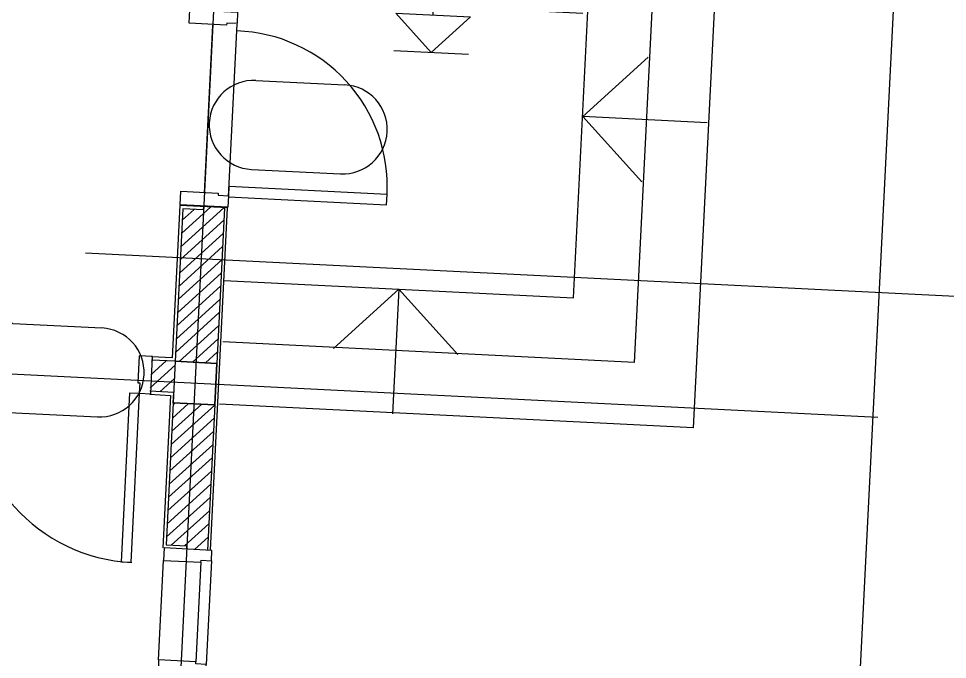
# Model space of a CAD drawing. Extents: x 549999 to 550212, y 1838161 to 1838467.
# Drawn here: x 550080.094 to 550084.565, y 1838347.748 to 1838350.833 of the extents above; entities that cross this region are included whole.
import ezdxf

# ---------------------------------------------------------------- set-up
doc = ezdxf.new("R2010")
doc.units = 0
for name, color, linetype in [('Level 13', 7, 'Continuous'), ('Level 14', 7, 'Continuous'), ('Level 18', 7, 'Continuous'), ('Level 24', 7, 'Continuous'), ('Level 25', 7, 'Continuous'), ('Level 33', 7, 'Continuous'), ('Level 36', 7, 'Continuous'), ('Level 4', 7, 'Continuous'), ('Level 5', 7, 'Continuous'), ('Level 6', 7, 'Continuous'), ('Level 7', 7, 'Continuous'), ('Level 8', 7, 'Continuous')]:
    doc.layers.add(name, color=color, linetype=linetype)

# ---------------------------------------------------------------- blocks, each defined once
blk = doc.blocks.new('CUADI1')
at = {"layer": 'Level 5'}
for p, q in [((-41, 90.62), (-36.5, 90.62)), ((-41, 9), (-41, 90.62)), ((-36.5, 90.62), (-36.5, 9)), ((-41, 9), (-46.5, 9)), ((-46.5, 9), (-46.5, -9)), ((-41, 4), (-41, 9)), ((-36.5, 9), (-41, 9)), ((47.5, 9), (42, 9)), ((42, 9), (42, 4)), ((47.5, -9), (47.5, 9)), ((-40, 4), (-41, 4)), ((-40, -9), (-40, 4)), ((42, 4), (41, 4)), ((41, 4), (41, -9)), ((-46.5, -9), (-40, -9)), ((41, -9), (47.5, -9))]:
    blk.add_line(p, q, dxfattribs=at)
blk.add_arc((-41.5, 9), 81.62, 0, 90, dxfattribs=at)
blk = doc.blocks.new('CUA_D4')
at = {"layer": 'Level 5'}
for p, q in [((-47, 11.5), (-40.5, 11.5)), ((-47, -11.5), (-47, 11.5)), ((-40.5, 11.5), (-40.5, -6.5)), ((40.5, 11.5), (47, 11.5)), ((40.5, -6.5), (40.5, 11.5)), ((47, 11.5), (47, -11.5)), ((-41.5, -6.5), (-41.5, -11.5)), ((-40.5, -6.5), (-41.5, -6.5)), ((41.5, -6.5), (40.5, -6.5)), ((41.5, -11.5), (41.5, -6.5)), ((-41.5, -11.5), (-47, -11.5)), ((-42, -11.5), (-42, -87.75)), ((-37, -11.5), (-41.5, -11.5)), ((-37, -11.5), (-41.5, -11.5)), ((-37, -87.75), (-37, -11.5)), ((47, -11.5), (41.5, -11.5)), ((-42, -87.75), (-37, -87.75))]:
    blk.add_line(p, q, dxfattribs=at)
blk.add_arc((-37, -12.75), 75, 270, 0.8586, dxfattribs=at)
blk = doc.blocks.new('SO2002')
at = {"layer": 'Level 7'}
for p, q in [((-95, 11.5), (-100, 11.5)), ((-100, 11.5), (-100, -11.5)), ((-95, 6.5), (-95, 11.5)), ((-95, 11.5), (-45, 11.5)), ((-40, 11.5), (-45, 11.5)), ((-45, 11.5), (-45, 6.5)), ((-40, 11.5), (40, 11.5)), ((-40, 6.5), (-40, 11.5)), ((45, 11.5), (40, 11.5)), ((40, 11.5), (40, 6.5)), ((45, 6.5), (45, 11.5)), ((45, 11.5), (95, 11.5)), ((100, 11.5), (95, 11.5)), ((95, 11.5), (95, 6.5)), ((100, -11.5), (100, 11.5)), ((-94, 6.5), (-95, 6.5)), ((-94, -11.5), (-94, 6.5)), ((-94, 6.5), (-46, 6.5)), ((-45, 6.5), (-46, 6.5)), ((-46, 6.5), (-46, -11.5)), ((-40, -11.5), (-40, 6.5)), ((40, 6.5), (-40, 6.5)), ((40, 6.5), (40, -11.5)), ((46, 6.5), (45, 6.5)), ((46, -11.5), (46, 6.5)), ((46, 6.5), (94, 6.5)), ((95, 6.5), (94, 6.5)), ((94, 6.5), (94, -11.5)), ((-100, -11.5), (-94, -11.5)), ((-46, -11.5), (-94, -11.5)), ((-46, -11.5), (-40, -11.5)), ((40, -11.5), (-40, -11.5)), ((40, -11.5), (46, -11.5)), ((94, -11.5), (46, -11.5)), ((94, -11.5), (100, -11.5))]:
    blk.add_line(p, q, dxfattribs=at)
blk = doc.blocks.new('FLOOR9')
at = {"layer": 'Level 8'}
for p, q in [((-11.49, -92.9), (-11.49, 125.6)), ((18.51, -122.9), (18.51, 125.6)), ((-11.49, -92.9), (-209.99, -92.9)), ((18.51, -122.9), (-209.99, -122.9))]:
    blk.add_line(p, q, dxfattribs=at)
blk = doc.blocks.new('SPOT_E')
at = {"layer": 'Level 24'}
for p, q in [((0, 0.2), (0, 0.3)), ((-0.1, 0.25), (0.8, 0.25)), ((0, 0), (-0.2, 0.2)), ((-0.2, 0.2), (0.2, 0.2)), ((0, 0), (-0.2, 0.2)), ((-0.2, 0.2), (0.2, 0.2)), ((0.2, 0.2), (0, 0)), ((0.2, 0.2), (0, 0)), ((-0.2, 0), (0.2, 0))]:
    blk.add_line(p, q, dxfattribs=at)
blk = doc.blocks.new('DOOR_T')
at = {"layer": 'Level 25'}
for p, q in [((-0.2381, 0.2381), (0.2381, 0.2381)), ((-0.2381, -0.2381), (0.2381, -0.2381))]:
    blk.add_line(p, q, dxfattribs=at)
for centre, start, end in [((-0.2381, 0), 90, 270), ((0.2381, 0), 270, 90)]:
    blk.add_arc(centre, 0.2381, start, end, dxfattribs=at)

msp = doc.modelspace()

# ---------------------------------------------------------------- linework, layer by layer
at = {"layer": 'Level 13'}
for p, q in [((550083.4086, 1838350.3317), (550082.8094, 1838350.3617)), ((550081.9242, 1838349.5298), (550081.8943, 1838348.9306))]:
    msp.add_line(p, q, dxfattribs=at)
at = {"layer": 'Level 14'}
for p, q in [((550080.8757, 1838349.7359), (550081.0818, 1838349.9224)), ((550080.8789, 1838349.7995), (550081.0182, 1838349.9256)), ((550080.8821, 1838349.863), (550080.9389, 1838349.9145)), ((550080.8725, 1838349.6724), (550081.0823, 1838349.8621)), ((550080.8694, 1838349.6088), (550081.0791, 1838349.7986)), ((550080.8662, 1838349.5452), (550081.0759, 1838349.735)), ((550080.863, 1838349.4817), (550081.0727, 1838349.6715)), ((550080.8598, 1838349.4181), (550081.0696, 1838349.6079)), ((550080.8567, 1838349.3546), (550081.0664, 1838349.5443)), ((550080.8535, 1838349.291), (550081.0632, 1838349.4808)), ((550080.8503, 1838349.2274), (550081.06, 1838349.4172)), ((550080.8673, 1838349.1822), (550081.0569, 1838349.3536)), ((550080.9309, 1838349.179), (550081.0537, 1838349.2901)), ((550080.9944, 1838349.1758), (550081.0505, 1838349.2265)), ((550080.7265, 1838349.0548), (550080.8471, 1838349.1639)), ((550080.7297, 1838349.1183), (550080.8038, 1838349.1853)), ((550080.7329, 1838349.1819), (550080.7402, 1838349.1885)), ((550080.7736, 1838349.0367), (550080.8439, 1838349.1003)), ((550080.8371, 1838349.0335), (550080.8408, 1838349.0368)), ((550080.8344, 1838348.9096), (550080.9118, 1838348.9797)), ((550080.8376, 1838348.9732), (550080.8483, 1838348.9829)), ((550080.8281, 1838348.7825), (550081.0378, 1838348.9723)), ((550080.8312, 1838348.8461), (550080.9754, 1838348.9765)), ((550080.8249, 1838348.719), (550081.0346, 1838348.9087)), ((550080.8217, 1838348.6554), (550081.0314, 1838348.8452)), ((550080.8185, 1838348.5918), (550081.0283, 1838348.7816)), ((550080.8153, 1838348.5283), (550081.0251, 1838348.718)), ((550080.8122, 1838348.4647), (550081.0219, 1838348.6545)), ((550080.809, 1838348.4012), (550081.0187, 1838348.5909)), ((550080.8058, 1838348.3376), (550081.0156, 1838348.5274)), ((550080.8291, 1838348.298), (550081.0124, 1838348.4638)), ((550080.8926, 1838348.2948), (550081.0092, 1838348.4002)), ((550080.9405, 1838348.2774), (550081.006, 1838348.3367))]:
    msp.add_line(p, q, dxfattribs=at)
at = {"layer": 'Level 18'}
for p, q in [((550081.7233, 1838364.6872), (550080.6624, 1838343.4657)), ((550080.4163, 1838349.7053), (550099.3198, 1838348.7603)), ((550070.1564, 1838349.6175), (550084.2295, 1838348.914))]:
    msp.add_line(p, q, dxfattribs=at)
at = {"layer": 'Level 33'}
for p, q in [((550082.8094, 1838350.3617), (550083.124, 1838350.6463)), ((550082.8094, 1838350.3617), (550083.094, 1838350.0471)), ((550081.9242, 1838349.5298), (550081.6096, 1838349.2452)), ((550081.9242, 1838349.5298), (550082.2089, 1838349.2152))]:
    msp.add_line(p, q, dxfattribs=at)
at = {"layer": 'Level 36'}
msp.add_line((550083.9538, 1838343.8397), (550085.0157, 1838365.0811), dxfattribs=at)
at = {"layer": 'Level 4'}
for p, q in [((550080.8706, 1838349.9329), (550080.8339, 1838349.1989)), ((550080.8848, 1838349.9172), (550080.8481, 1838349.1831)), ((550081.1003, 1838349.9215), (550080.8706, 1838349.9329)), ((550080.9847, 1838349.9122), (550080.8848, 1838349.9172)), ((550080.9847, 1838349.9122), (550080.9854, 1838349.9272)), ((550081.0179, 1838348.2735), (550081.1003, 1838349.9215)), ((550081.0853, 1838349.9222), (550081.0478, 1838349.1731)), ((550080.8339, 1838349.1989), (550080.734, 1838349.2038)), ((550080.8481, 1838349.1831), (550080.7332, 1838349.1889)), ((550080.8481, 1838349.1831), (550081.0478, 1838349.1731)), ((550081.0478, 1838349.1731), (550081.0379, 1838348.9734)), ((550080.725, 1838349.0241), (550080.8249, 1838349.0191)), ((550080.8406, 1838349.0333), (550080.7257, 1838349.0391)), ((550080.8381, 1838348.9834), (550080.8406, 1838349.0333)), ((550080.8249, 1838349.0191), (550080.7882, 1838348.285)), ((550080.8381, 1838348.9834), (550080.8039, 1838348.2992)), ((550081.0379, 1838348.9734), (550080.8381, 1838348.9834)), ((550081.0379, 1838348.9734), (550081.0029, 1838348.2743)), ((550080.8039, 1838348.2992), (550080.9038, 1838348.2942)), ((550080.903, 1838348.2793), (550080.9038, 1838348.2942))]:
    msp.add_line(p, q, dxfattribs=at)
at = {"layer": 'Level 6'}
for p, q in [((550080.8481, 1838349.1831), (550080.8381, 1838348.9834)), ((550080.8481, 1838349.1831), (550080.8381, 1838348.9834)), ((550081.0478, 1838349.1731), (550080.8481, 1838349.1831)), ((550081.0478, 1838349.1731), (550080.8481, 1838349.1831)), ((550081.0379, 1838348.9734), (550081.0478, 1838349.1731)), ((550081.0379, 1838348.9734), (550081.0478, 1838349.1731)), ((550080.8381, 1838348.9834), (550081.0379, 1838348.9734)), ((550080.8381, 1838348.9834), (550081.0379, 1838348.9734))]:
    msp.add_line(p, q, dxfattribs=at)
at = {"layer": 'Level 8'}
for p, q in [((550082.7657, 1838349.4878), (550082.8598, 1838351.3704)), ((550080.9887, 1838349.9921), (550081.0291, 1838350.8011)), ((550081.1445, 1838350.8053), (550081.103, 1838349.9764)), ((550081.0828, 1838349.5719), (550082.7657, 1838349.4878))]:
    msp.add_line(p, q, dxfattribs=at)

# ---------------------------------------------------------------- block references
at = {"layer": 'Level 24', "xscale": 0.9000000000000004, "yscale": 0.9, "rotation": -2.8619937920406366}
msp.add_blockref('SPOT_E', (550082.08, 1838350.67), dxfattribs=at)
at = {"layer": 'Level 25', "xscale": 0.9000000000000004, "yscale": 0.9, "rotation": -2.8619937920406366}
for p in [(550081.44, 1838350.31), (550080.27, 1838349.14)]:
    msp.add_blockref('DOOR_T', p, dxfattribs=at)
at = {"layer": 'Level 5', "xscale": 0.010000000000000004, "yscale": 0.01}
for name, p, rotation in [('CUA_D4', (550081.01, 1838350.4), 87.13800620795936), ('CUADI1', (550080.27, 1838349.14), 177.13800620795936)]:
    msp.add_blockref(name, p, dxfattribs=dict(at, rotation=rotation))
at = {"layer": 'Level 7', "xscale": 0.010000000000000004, "yscale": 0.01, "rotation": -92.86199379204065}
msp.add_blockref('SO2002', (550080.86, 1838347.28), dxfattribs=at)
at = {"layer": 'Level 8', "xscale": 0.010000000000000004, "yscale": 0.01, "rotation": -2.8619937920406366}
msp.add_blockref('FLOOR9', (550083.22, 1838350.1), dxfattribs=at)

doc.saveas('drawing.dxf')
